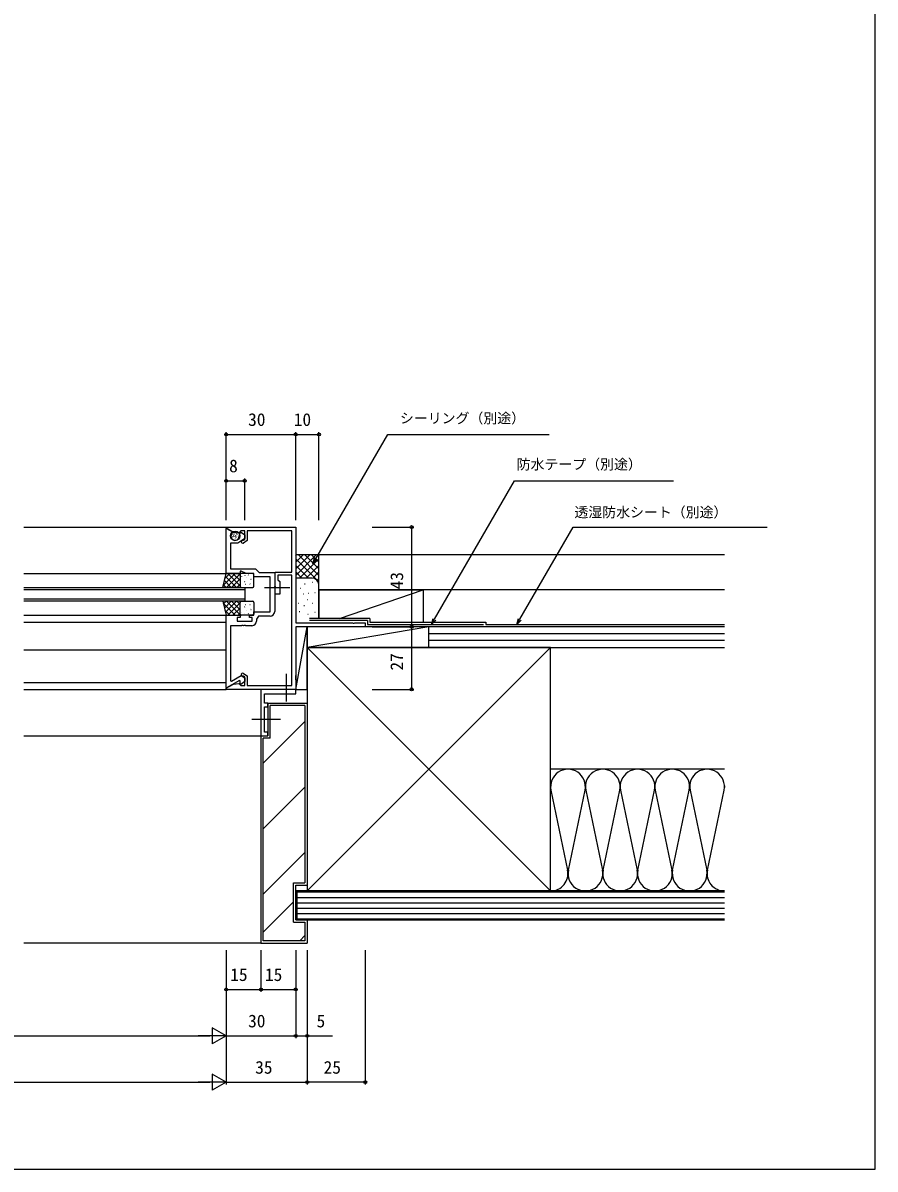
# Model space of a CAD drawing. Units: millimetres, scale not verified. Extents: x -437 to 438, y -681 to 678.
# Drawn here: x 70.5 to 438.2, y -681 to -186.5 of the extents above; entities that cross this region are included whole.
import ezdxf
from ezdxf.enums import TextEntityAlignment as Align

# ---------------------------------------------------------------- set-up
doc = ezdxf.new("R2010")
doc.units = ezdxf.units.MM
doc.header["$LTSCALE"] = 4
for name, color, linetype in [('0-2_YKK_11', 7, 'Continuous'), ('0-3_YKK_12', 2, 'Continuous'), ('0-4_YKK_13', 4, 'Continuous'), ('0-5_YKK_D', 6, 'Continuous'), ('0-6_YKK_ZWAK', 7, 'Continuous'), ('0-7_YSS_K', 3, 'Continuous'), ('0-8_YSS_KE', 3, 'Continuous')]:
    doc.layers.add(name, color=color, linetype=linetype)
doc.styles.add('ＭＳ ゴシック', font='')
doc.styles.get('ＭＳ ゴシック').set_extended_font_data('MS Gothic')

msp = doc.modelspace()

# ---------------------------------------------------------------- linework, layer by layer
at = {"layer": '0-2_YKK_11'}
for points in [[(165.483, -409.714), (165.717, -409.666), (166.2, -409.328), (166.2, -405.63), (164.501, -405.63), (163.7, -406.585), (161.3, -406.29), (158.2, -404.5), (158.2, -404), (188.2, -404), (188.2, -445.37), (212.742, -445.37), (212.925, -445.49), (213.475, -445.49), (213.658, -445.37), (218.2, -445.37), (218.2, -447), (188.2, -447), (188.2, -468.042), (188.08, -468.225), (188.08, -468.775), (188.2, -468.958), (188.2, -469.042), (188.08, -469.225), (188.08, -469.775), (188.2, -469.958), (188.2, -474), (158.2, -474), (158.2, -473.5), (161.3, -471.71), (163.7, -471.416), (164.501, -472.37), (166.2, -472.37), (166.2, -468.673), (165.717, -468.334), (165.483, -468.286)], [(158.2, -473.269), (158.2, -442), (164.2, -442), (164.2, -443), (163, -443), (163, -444.6), (169.4, -444.6), (169.4, -443), (168.2, -443), (168.2, -442), (170.2, -442), (170.2, -440.5), (177.2, -440.5), (177.2, -425.5), (170.2, -425.5), (170.2, -424), (166.845, -424), (164.7, -423), (164.2, -423), (164.2, -424), (158.2, -424), (158.2, -404.731), (158.4, -404.616), (161.149, -406.203), (161.149, -406.434), (160.509, -406.804), (160.31, -407.547)], [(163.69, -408.453), (164.347, -406.003), (166.2, -407.3), (166.2, -408.9), (163.2, -411), (160.13, -411), (160.13, -417.542), (160.01, -417.725), (160.01, -418.275), (160.13, -418.458), (160.13, -422.07), (170.9, -422.07), (172.4, -423.57), (179.13, -423.57), (179.13, -429.542), (179.01, -429.725), (179.01, -430.275), (179.13, -430.458), (179.13, -440.43)], [(186.57, -472.37), (186.57, -424.7), (180.5, -424.7), (180.5, -426.7), (181.3, -427.5), (181.3, -433), (179.3, -433), (179.3, -430.458), (179.42, -430.275), (179.42, -429.725), (179.3, -429.542), (179.3, -423.5), (186.57, -423.5), (186.57, -405.63), (167.2, -405.63), (167.2, -409.848), (165.723, -410.883)], [(177.13, -442.43), (172.2, -442.43), (171.33, -443.673), (171.33, -444.53)], [(169.33, -446.53), (166.658, -446.53), (166.475, -446.41), (165.925, -446.41), (165.742, -446.53), (165.658, -446.53), (165.475, -446.41), (164.925, -446.41), (164.742, -446.53), (160.13, -446.53), (160.13, -454.542), (160.01, -454.725), (160.01, -455.275), (160.13, -455.458), (160.13, -470.307), (160.43, -470.481), (164.673, -468.031), (166.2, -469.1), (166.2, -470.676), (164.523, -471.85), (164.2, -471.682), (164.2, -470.382), (163.9, -470.209), (158.4, -473.385), (158.2, -473.269)], [(165.723, -467.118), (167.2, -468.152), (167.2, -472.37), (186.57, -472.37)]]:
    msp.add_lwpolyline(points, dxfattribs=at)
msp.add_lwpolyline([(173.2, -474), (173.2, -494), (176.2, -494), (176.2, -492.5), (174.7, -492.5), (174.7, -481.5), (176.2, -481.5), (176.2, -480), (174.7, -480), (174.7, -476), (188.2, -476), (188.2, -474), (174.7, -474)], close=True, dxfattribs=at)
for centre, radius, start, end in [((162, -408), 1.75, 165, 345.00002), ((165.35, -410.35), 0.65, 78.17358, 305.00001), ((169.33, -444.53), 2, 270.00001, 359.99999), ((177.13, -440.43), 2, 270.00001, 359.99999), ((165.35, -467.65), 0.65, 54.99999, 281.82642)]:
    msp.add_arc(centre, radius, start, end, dxfattribs=at)
at = {"layer": '0-3_YKK_12'}
for p, q in [((70.95, -404), (158.5, -404)), ((70.95, -424), (158.2, -424)), ((70.95, -430), (166.2, -430)), ((166.2, -430), (166.2, -436)), ((166.2, -431), (70.95, -431)), ((70.95, -435), (166.2, -435)), ((166.2, -436), (70.95, -436)), ((70.95, -442), (158.2, -442)), ((70.95, -445), (158.2, -445)), ((70.95, -457), (158.2, -457)), ((70.95, -471), (158.2, -471)), ((70.95, -474), (158.2, -474)), ((70.95, -494), (173.2, -494))]:
    msp.add_line(p, q, dxfattribs=at)
at = {"layer": '0-4_YKK_13'}
for p, q in [((161.112, -408.292), (161.034, -408.108)), ((161.179, -407.214), (161.101, -407.03)), ((161.461, -407.644), (161.383, -407.46)), ((161.653, -408.212), (161.575, -408.028)), ((161.902, -407.032), (161.823, -406.848)), ((162.185, -408.112), (162.106, -407.928)), ((162.185, -408.761), (162.107, -408.577)), ((162.389, -407.65), (162.311, -407.466)), ((162.727, -406.857), (162.649, -406.673)), ((162.788, -408.355), (162.71, -408.171)), ((162.985, -407.347), (162.907, -407.163)), ((156.916, -429.138), (162.053, -424)), ((157.664, -426.144), (159.808, -424)), ((157.884, -425.264), (162.621, -430)), ((158.298, -430), (164.2, -424.098)), ((158.866, -424), (164.2, -429.335)), ((161.111, -424), (164.2, -427.089)), ((163.356, -424), (164.2, -424.844)), ((164.2, -424.5), (164.2, -429.5)), ((169.7, -424), (164.7, -424)), ((164.821, -425.235), (164.845, -425.279)), ((166.277, -424.808), (166.285, -424.815)), ((167.692, -424.636), (167.78, -424.683)), ((169.636, -424.444), (169.66, -424.488)), ((170.2, -429.5), (170.2, -424.5)), ((156.986, -428.856), (158.13, -430)), ((157.435, -427.06), (160.376, -430)), ((160.543, -430), (164.2, -426.343)), ((162.788, -430), (164.2, -428.588)), ((164.295, -426.627), (164.302, -426.634)), ((164.388, -427.311), (164.412, -427.355)), ((164.7, -430), (169.7, -430)), ((165.846, -429.979), (165.857, -430)), ((166.167, -427.526), (166.255, -427.573)), ((166.278, -427.903), (166.302, -427.947)), ((166.462, -428.569), (166.47, -428.576)), ((167.012, -425.878), (167.036, -425.922)), ((168.47, -428.546), (168.494, -428.59)), ((168.482, -426.783), (168.49, -426.79)), ((168.902, -426.469), (168.926, -426.513)), ((174.7, -430), (185.7, -430)), ((156.916, -436.863), (162.053, -442)), ((156.986, -437.145), (158.13, -436)), ((157.435, -438.941), (160.376, -436)), ((157.664, -439.856), (159.808, -442)), ((157.884, -440.737), (162.621, -436)), ((158.298, -436), (164.2, -441.902)), ((158.866, -442), (164.2, -436.666)), ((160.543, -436), (164.2, -439.657)), ((161.111, -442), (164.2, -438.911)), ((162.788, -436), (164.2, -437.412)), ((164.2, -441.5), (164.2, -436.5)), ((164.295, -439.373), (164.302, -439.366)), ((164.388, -438.689), (164.412, -438.645)), ((164.7, -436), (169.7, -436)), ((165.846, -436.021), (165.857, -436)), ((166.167, -438.475), (166.255, -438.428)), ((166.278, -438.098), (166.302, -438.054)), ((166.462, -437.431), (166.47, -437.425)), ((167.012, -440.123), (167.036, -440.079)), ((168.47, -437.455), (168.494, -437.411)), ((168.482, -439.217), (168.49, -439.211)), ((168.902, -439.531), (168.926, -439.487)), ((170.2, -436.5), (170.2, -441.5)), ((163.356, -442), (164.2, -441.156)), ((169.7, -442), (164.7, -442)), ((164.821, -440.766), (164.845, -440.722)), ((166.277, -441.192), (166.285, -441.186)), ((167.692, -441.364), (167.78, -441.317)), ((169.636, -441.556), (169.66, -441.512)), ((184.2, -479.28), (184.2, -467.296)), ((181.638, -487), (169.267, -487))]:
    msp.add_line(p, q, dxfattribs=at)
for points in [[(156.7, -430), (158.2, -424), (164.2, -424), (164.2, -430)], [(156.7, -436), (158.2, -442), (164.2, -442), (164.2, -436)]]:
    msp.add_lwpolyline(points, close=True, dxfattribs=at)
msp.add_circle((162.101, -407.8), 2, dxfattribs=at)
for centre, start, end in [((164.7, -424.5), 90, 180), ((169.7, -424.5), 0, 90), ((164.7, -429.5), 180, 270), ((169.7, -429.5), 270, 0), ((164.7, -436.5), 90, 180), ((169.7, -436.5), 0, 90), ((164.7, -441.5), 180, 270), ((169.7, -441.5), 270, 0)]:
    msp.add_arc(centre, 0.5, start, end, dxfattribs=at)
at = {"layer": '0-5_YKK_D'}
for p, q in [((158.2, -401), (158.2, -363)), ((158.2, -364), (188.2, -364)), ((188.2, -401), (188.2, -363)), ((188.2, -401), (188.2, -363)), ((188.2, -364), (198.2, -364)), ((198.2, -401), (198.2, -363)), ((158.2, -401), (158.2, -383)), ((158.2, -384), (166.2, -384)), ((166.2, -401), (166.2, -383)), ((221.2, -404), (239.2, -404)), ((238.2, -404), (238.2, -447)), ((221.2, -447), (239.2, -447)), ((221.2, -447), (239.201, -447.001)), ((238.201, -447.001), (238.2, -474.001)), ((221.2, -474.001), (239.2, -474.001)), ((158.2, -586.5), (158.2, -644.5)), ((158.2, -586.5), (158.2, -624.5)), ((158.2, -586.5), (158.2, -624.5)), ((158.2, -586.5), (158.2, -604.5)), ((158.2, -586.5), (158.2, -644.5)), ((173.2, -586.5), (173.2, -604.5)), ((173.2, -586.5), (173.2, -604.5)), ((188.2, -586.5), (188.2, -624.5)), ((188.2, -586.5), (188.2, -604.5)), ((188.2, -586.5), (188.2, -624.5)), ((193.2, -586.5), (193.2, -644.5)), ((193.2, -586.5), (193.2, -624.5)), ((193.2, -586.5), (193.2, -644.5)), ((218.2, -586.5), (218.2, -644.5)), ((158.2, -603.5), (173.2, -603.5)), ((173.2, -603.5), (188.2, -603.5)), ((158.2, -623.5), (152.138, -620)), ((152.138, -620), (152.138, -627)), ((-12.3, -623.5), (151.2, -623.5)), ((158.2, -623.5), (146.076, -623.5)), ((158.2, -623.5), (152.138, -627)), ((158.2, -623.5), (188.2, -623.5)), ((158.2, -643.5), (152.138, -640)), ((152.138, -640), (152.138, -647)), ((-224.8, -643.5), (151.2, -643.5)), ((158.2, -643.5), (146.076, -643.5)), ((158.2, -643.5), (152.138, -647)), ((158.2, -643.5), (193.2, -643.5)), ((218.2, -643.5), (193.2, -643.5))]:
    msp.add_line(p, q, dxfattribs=at)
for points in [[(195.643, -419.858), (196.918, -417.65), (227.893, -364), (297.545, -364)], [(246.837, -446), (248.112, -443.792), (282.633, -384), (351.199, -384)], [(283.649, -446), (284.924, -443.792), (307.898, -404), (391.589, -404)], [(197.51, -417.991), (195.643, -419.858), (196.326, -417.308)], [(248.704, -444.133), (246.837, -446), (247.52, -443.45)], [(285.516, -444.133), (283.649, -446), (284.333, -443.45)], [(188.2, -623.5), (193.2, -623.5), (204.097, -623.5)]]:
    msp.add_lwpolyline(points, dxfattribs=at)
for centre in [(158.2, -364), (188.2, -364), (188.2, -364), (198.2, -364), (158.2, -384), (166.2, -384), (238.2, -404), (238.2, -447), (238.201, -447.001), (238.2, -474.001), (158.2, -603.5), (173.2, -603.5), (173.2, -603.5), (188.2, -603.5), (188.2, -623.5), (188.2, -623.5), (193.2, -623.5), (193.2, -643.5), (193.2, -643.5), (218.2, -643.5)]:
    msp.add_circle(centre, 0.637, dxfattribs=at)
at = {"layer": '0-6_YKK_ZWAK'}
msp.add_lwpolyline([(-436.8, -681), (438.2, -681), (438.2, 644)], dxfattribs=at)
at = {"layer": '0-7_YSS_K'}
for p, q in [((188.2, -424.858), (197.058, -416)), ((188.2, -422.03), (194.229, -416)), ((188.2, -419.201), (191.401, -416)), ((188.2, -416.373), (188.573, -416)), ((188.2, -417.686), (198.2, -427.686)), ((189.342, -416), (198.2, -424.858)), ((189.886, -426), (198.2, -417.686)), ((192.171, -416), (198.2, -422.03)), ((194.999, -416), (198.2, -419.201)), ((197.827, -416), (198.2, -416.373)), ((198.2, -432), (198.2, -416)), ((188.2, -420.515), (193.685, -426)), ((188.2, -423.343), (190.875, -426.018)), ((192.715, -426), (198.2, -420.515)), ((195.525, -426.018), (198.2, -423.343)), ((195.2, -426), (188.2, -426)), ((192.057, -428.496), (192.257, -428.496)), ((195.395, -427.828), (195.595, -427.828)), ((197.405, -426.966), (198.2, -426.172)), ((198.2, -442.37), (198.2, -429)), ((190.201, -430.326), (190.401, -430.326)), ((191.389, -432.835), (191.589, -432.835)), ((193.726, -432.501), (193.926, -432.501)), ((196.396, -432.167), (196.596, -432.167)), ((198.2, -431), (198.2, -443.37)), ((198.2, -431), (243.2, -431)), ((207.121, -443.37), (243.2, -431)), ((243.2, -431), (243.2, -445)), ((189.416, -436.755), (189.616, -436.755)), ((191.723, -437.842), (191.923, -437.842)), ((193.123, -435.294), (193.323, -435.294)), ((195.395, -436.841), (195.595, -436.841)), ((189.72, -440.349), (189.92, -440.349)), ((193.392, -441.514), (193.592, -441.514)), ((196.396, -440.683), (196.596, -440.683)), ((188.2, -474), (193.2, -447)), ((188.5, -445.37), (195.2, -445.37)), ((245.7, -447), (193.2, -456)), ((243.2, -447), (198.2, -447)), ((245.7, -456), (245.7, -447)), ((373.2, -447), (245.7, -447)), ((373.2, -450), (245.7, -450)), ((373.2, -453), (245.7, -453)), ((298.2, -456), (193.2, -456)), ((193.2, -561), (298.2, -456)), ((193.2, -456), (298.2, -561)), ((298.194, -456), (373.2, -456)), ((298.2, -456), (368.2, -456)), ((177.2, -495), (177.2, -481)), ((192.2, -481), (177.2, -481)), ((192.2, -481), (192.2, -557.5)), ((192.2, -487.863), (174.2, -505.863)), ((174.2, -582.5), (174.2, -495)), ((177.2, -495), (174.2, -495)), ((373.2, -508.5), (298.194, -508.5)), ((373.2, -508.5), (373.194, -508.5)), ((192.2, -516.147), (174.2, -534.147)), ((298.352, -517.532), (305.536, -551.969)), ((305.852, -551.969), (313.036, -517.532)), ((313.352, -517.532), (320.536, -551.969)), ((320.852, -551.969), (328.036, -517.532)), ((328.352, -517.532), (335.536, -551.969)), ((335.852, -551.969), (343.036, -517.532)), ((343.352, -517.532), (350.536, -551.969)), ((350.852, -551.969), (358.036, -517.532)), ((358.352, -517.532), (365.536, -551.969)), ((365.852, -551.969), (373.036, -517.532)), ((192.2, -544.431), (174.2, -562.431)), ((187.2, -557.5), (192.2, -557.5)), ((187.2, -574.5), (187.2, -557.5)), ((373.245, -561), (188.2, -561)), ((298.194, -561), (373.2, -561)), ((298.2, -561), (373.2, -561)), ((373.194, -561), (373.2, -561)), ((187.2, -565.716), (174.2, -578.716)), ((188.7, -563.8), (373.2, -563.8)), ((188.7, -566.1), (373.2, -566.1)), ((188.7, -568.4), (373.2, -568.4)), ((188.2, -573.5), (373.2, -573.5)), ((188.7, -570.7), (373.2, -570.7)), ((187.2, -574.5), (192.2, -574.5)), ((192.2, -574.5), (192.2, -582.5)), ((173.2, -583.5), (70.95, -583.5)), ((192.2, -582.5), (174.2, -582.5)), ((192.201, -580.284), (189.985, -582.5))]:
    msp.add_line(p, q, dxfattribs=at)
for points in [[(198.2, -431), (198.2, -416), (188.2, -416)], [(193.2, -447), (188.2, -447), (188.2, -474), (193.2, -474)], [(245.7, -456), (245.7, -447), (193.2, -447), (193.2, -456)], [(373.2, -561.5), (188.7, -561.5), (188.7, -573), (373.2, -573)]]:
    msp.add_lwpolyline(points, dxfattribs=at)
for centre, radius, start, end in [((195.2, -429), 3, 0, 90), ((195.2, -442.37), 3, 340.52865, 0), ((305.694, -516), 7.5, 348.21646, 191.78353), ((320.694, -516), 7.5, 348.21646, 191.78353), ((335.694, -516), 7.5, 348.21646, 191.78353), ((350.694, -516), 7.5, 348.21646, 191.78353), ((365.694, -516), 7.5, 348.21646, 191.78353), ((380.694, -516), 7.5, 177.62777, 182.37223), ((380.694, -516), 7.5, 177.62777, 182.37223), ((298.194, -553.5), 7.5, 270, 11.78353), ((313.194, -553.5), 7.5, 168.21646, 11.78353), ((328.194, -553.5), 7.5, 168.21646, 11.78353), ((343.194, -553.5), 7.5, 168.21646, 11.78353), ((358.194, -553.5), 7.5, 168.21646, 11.78353), ((373.194, -553.5), 7.5, 168.21646, 270.39047), ((373.194, -553.5), 7.5, 270, 270.39047)]:
    msp.add_arc(centre, radius, start, end, dxfattribs=at)
at = {"layer": '0-8_YSS_KE'}
for p, q in [((373.2, -416), (198.2, -416)), ((373.2, -431), (198.2, -431)), ((220.2, -443.37), (194.2, -443.37)), ((219.2, -444.37), (194.2, -444.37)), ((270.2, -445), (270.2, -446)), ((193.2, -474), (193.2, -447)), ((270.2, -446), (373.2, -446)), ((193.2, -456), (245.7, -456)), ((245.7, -456), (373.2, -456)), ((298.2, -561), (298.2, -456)), ((176.2, -480), (176.2, -494)), ((176.2, -480), (193.2, -480)), ((193.2, -480), (193.2, -558.5)), ((173.2, -494), (173.2, -583.5)), ((173.2, -494), (176.2, -494)), ((173.2, -494), (176.2, -494)), ((188.2, -558.5), (193.2, -558.5)), ((188.2, -573.5), (188.2, -558.5)), ((188.2, -561), (188.2, -573.5)), ((188.2, -573.5), (193.2, -573.5)), ((193.2, -573.5), (193.2, -583.5)), ((173.2, -583.5), (193.2, -583.5))]:
    msp.add_line(p, q, dxfattribs=at)
for points in [[(219.2, -444.37), (219.2, -446), (269.2, -446)], [(220.2, -443.37), (220.2, -445), (270.2, -445)], [(193.2, -456), (193.2, -561), (298.2, -561)]]:
    msp.add_lwpolyline(points, dxfattribs=at)

# ---------------------------------------------------------------- texts
at = {"layer": '0-5_YKK_D', "style": 'ＭＳ ゴシック'}
for s, height, p in [('30', 5.499, (167.66, -362)), ('10', 5.499, (187.362, -362)), ('シーリング（別途）', 4.399, (233.175, -360.526)), ('8', 5.499, (159.473, -382)), ('防水テープ（別途）', 4.399, (283.555, -380.436)), ('透湿防水シート（別途）', 4.399, (308.461, -401.094)), ('15', 5.499, (159.947, -601.5)), ('15', 5.499, (174.947, -601.5)), ('30', 5.499, (167.66, -621.5)), ('5', 5.499, (197.196, -621.5)), ('35', 5.499, (170.717, -641.5)), ('25', 5.499, (200.246, -641.5))]:
    msp.add_text(s, height=height, dxfattribs=at).set_placement(p, align=Align.BOTTOM_LEFT)
for s, rotation, p in [('43', 90, (236.2, -430.869)), ('27', 89.999, (236.2, -465.892))]:
    msp.add_text(s, height=5.499, rotation=rotation, dxfattribs=at).set_placement(p, align=Align.BOTTOM_LEFT)

doc.saveas('drawing.dxf')
